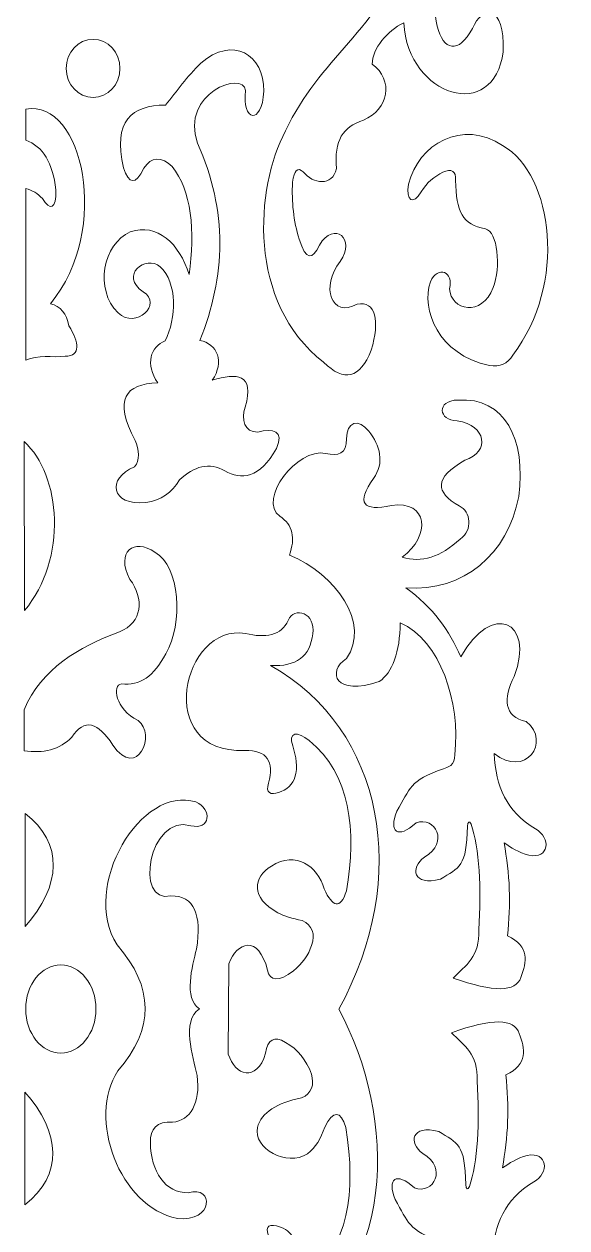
# Model space of a CAD drawing. Header units: centimetres. Extents: x -29 to 29, y -119 to 120.
# Drawn here: x -28.49 to -12.17, y -36.35 to -0.14 of the extents above; entities that cross this region are included whole.
import ezdxf

# ---------------------------------------------------------------- set-up
doc = ezdxf.new("R2010")
doc.units = ezdxf.units.CM
doc.header["$MEASUREMENT"] = 0
doc.layers.add('layer 1', color=7, linetype='Continuous')

msp = doc.modelspace()

# ---------------------------------------------------------------- linework, layer by layer
at = {"layer": 'layer 1', "color": 242, "lineweight": 9}
for centre, major_axis, ratio in [((-26.41447, -1.47648), (0, 0.87437), 0.92423116), ((-27.3845, -29.76766), (0, 1.3268), 0.79605065)]:
    msp.add_ellipse(centre, major_axis=major_axis, ratio=ratio, dxfattribs=at)
for points, knots in [([(-16.12385, 2.16664), (-15.94532, 2.58691), (-16.51877, 2.63678), (-16.70134, 2.34164), (-16.70134, 2.34164), (-17.9343, -0.38701), (-19.5867, -1.15542), (-20.63134, -3.35336), (-20.63134, -3.35336), (-21.53632, -5.07729), (-21.79551, -8.50431), (-19.48384, -10.31336), (-19.48384, -10.31336), (-18.86797, -10.92123), (-18.39005, -10.80122), (-18.0501, -9.95336), (-18.0501, -9.95336), (-17.78866, -9.06619), (-17.92243, -8.45975), (-18.47385, -8.56586), (-18.47385, -8.56586), (-19.25242, -9.00063), (-19.58588, -8.0424), (-18.98635, -7.28336), (-18.98635, -7.28336), (-18.50339, -6.60425), (-19.16059, -6.05629), (-19.61135, -6.78836), (-19.61135, -6.78836), (-19.81417, -7.24864), (-20.01597, -7.25946), (-20.21634, -6.61336), (-20.21634, -6.61336), (-20.38957, -6.06255), (-20.44978, -5.4905), (-20.41634, -4.90086), (-20.41634, -4.90086), (-20.37448, -4.54086), (-20.2678, -4.43586), (-20.09634, -4.58586), (-20.09634, -4.58586), (-19.80935, -4.95454), (-19.21777, -5.03725), (-19.09885, -4.49086), (-19.09885, -4.49086), (-19.16601, -3.63339), (-18.91737, -3.24196), (-18.2851, -3.03211), (-18.2851, -3.03211), (-17.52589, -2.70782), (-17.3663, -1.83111), (-18.02385, -1.34336), (-18.02385, -1.34336), (-18.01907, -0.87735), (-17.57694, -0.34928), (-17.07635, -0.10586), (-17.07635, -0.10586), (-16.94114, -2.35254), (-14.34542, -3.10391), (-14.08884, -0.97586), (-14.08884, -0.97586), (-14.0159, 0.48181), (-14.73691, 0.4058), (-15.00635, -0.27086), (-15.00635, -0.27086), (-15.42147, -1.05977), (-15.89899, -0.93453), (-16.06634, -0.20586), (-16.06634, -0.20586), (-16.23698, 0.57672), (-16.26592, 1.36702), (-16.12385, 2.16664)], [0, 0, 0, 0, 0.05263158, 0.05263158, 0.05263158, 0.05263158, 0.10526316, 0.10526316, 0.10526316, 0.10526316, 0.15789474, 0.15789474, 0.15789474, 0.15789474, 0.21052632, 0.21052632, 0.21052632, 0.21052632, 0.26315789, 0.26315789, 0.26315789, 0.26315789, 0.31578947, 0.31578947, 0.31578947, 0.31578947, 0.36842105, 0.36842105, 0.36842105, 0.36842105, 0.42105263, 0.42105263, 0.42105263, 0.42105263, 0.47368421, 0.47368421, 0.47368421, 0.47368421, 0.52631579, 0.52631579, 0.52631579, 0.52631579, 0.57894737, 0.57894737, 0.57894737, 0.57894737, 0.63157895, 0.63157895, 0.63157895, 0.63157895, 0.68421053, 0.68421053, 0.68421053, 0.68421053, 0.73684211, 0.73684211, 0.73684211, 0.73684211, 0.78947368, 0.78947368, 0.78947368, 0.78947368, 0.84210526, 0.84210526, 0.84210526, 0.84210526, 0.89473684, 0.89473684, 0.89473684, 0.89473684, 1, 1, 1, 1]), ([(-21.83234, -2.13536), (-21.94916, -3.07135), (-21.33746, -3.20579), (-21.27984, -2.15786), (-21.27984, -2.15786), (-21.26075, -1.05601), (-22.2323, -0.48189), (-23.17484, -1.32036), (-23.17484, -1.32036), (-23.59832, -1.71813), (-23.88484, -2.15869), (-24.23984, -2.57786), (-24.23984, -2.57786), (-25.24258, -2.58861), (-25.82938, -3.04166), (-25.50109, -4.46786), (-25.50109, -4.46786), (-25.34273, -4.95951), (-25.1404, -4.99599), (-24.88484, -4.48036), (-24.88484, -4.48036), (-24.67263, -4.13042), (-24.34171, -4.11292), (-24.03984, -4.42786), (-24.03984, -4.42786), (-23.45995, -5.11731), (-23.33958, -6.39337), (-23.52734, -7.67786), (-23.52734, -7.67786), (-23.8199, -6.73993), (-24.482, -6.11836), (-25.29484, -6.39286), (-25.29484, -6.39286), (-26.11336, -6.74967), (-26.38466, -8.12217), (-25.66484, -8.83036), (-25.66484, -8.83036), (-25.1077, -9.33958), (-24.32172, -8.56348), (-24.90609, -8.19411), (-24.90609, -8.19411), (-25.64159, -7.70526), (-24.83344, -7.07005), (-24.39484, -7.44411), (-24.39484, -7.44411), (-23.88172, -7.91525), (-23.89988, -8.99915), (-24.25155, -9.67081), (-24.25155, -9.67081), (-24.67369, -9.83418), (-24.8654, -10.37735), (-24.46984, -10.93536), (-24.46984, -10.93536), (-25.43726, -10.96407), (-25.81597, -11.42748), (-25.1453, -12.66581), (-25.1453, -12.66581), (-25.03737, -12.94736), (-24.98934, -13.26788), (-25.17234, -13.46286), (-25.17234, -13.46286), (-26.01332, -13.80933), (-25.88596, -14.63366), (-24.82609, -14.53661), (-24.82609, -14.53661), (-24.36639, -14.46959), (-24.04214, -14.2425), (-23.81484, -13.85536), (-23.81484, -13.85536), (-23.37674, -13.44208), (-22.92398, -13.30861), (-22.44984, -13.58411), (-22.44984, -13.58411), (-21.97361, -13.86103), (-21.39111, -13.81262), (-20.90359, -12.90911), (-20.90359, -12.90911), (-20.65799, -12.36878), (-21.01116, -12.29725), (-21.46484, -12.41411), (-21.46484, -12.41411), (-21.86175, -12.42849), (-21.97667, -12.03316), (-21.84234, -11.66286), (-21.84234, -11.66286), (-21.54396, -10.63839), (-22.09839, -10.63922), (-22.82984, -10.85286), (-22.82984, -10.85286), (-22.4527, -10.30412), (-22.67678, -9.75793), (-23.20484, -9.65536), (-23.20484, -9.65536), (-22.43447, -7.73734), (-22.35342, -5.7692), (-23.27984, -3.72786), (-23.27984, -3.72786), (-23.79178, -2.20882), (-21.89137, -1.53631), (-21.83234, -2.13536)], [0, 0, 0, 0, 0.03846154, 0.03846154, 0.03846154, 0.03846154, 0.07692308, 0.07692308, 0.07692308, 0.07692308, 0.11538462, 0.11538462, 0.11538462, 0.11538462, 0.15384615, 0.15384615, 0.15384615, 0.15384615, 0.19230769, 0.19230769, 0.19230769, 0.19230769, 0.23076923, 0.23076923, 0.23076923, 0.23076923, 0.26923077, 0.26923077, 0.26923077, 0.26923077, 0.30769231, 0.30769231, 0.30769231, 0.30769231, 0.34615385, 0.34615385, 0.34615385, 0.34615385, 0.38461538, 0.38461538, 0.38461538, 0.38461538, 0.42307692, 0.42307692, 0.42307692, 0.42307692, 0.46153846, 0.46153846, 0.46153846, 0.46153846, 0.5, 0.5, 0.5, 0.5, 0.53846154, 0.53846154, 0.53846154, 0.53846154, 0.57692308, 0.57692308, 0.57692308, 0.57692308, 0.61538462, 0.61538462, 0.61538462, 0.61538462, 0.65384615, 0.65384615, 0.65384615, 0.65384615, 0.69230769, 0.69230769, 0.69230769, 0.69230769, 0.73076923, 0.73076923, 0.73076923, 0.73076923, 0.76923077, 0.76923077, 0.76923077, 0.76923077, 0.80769231, 0.80769231, 0.80769231, 0.80769231, 0.84615385, 0.84615385, 0.84615385, 0.84615385, 0.88461538, 0.88461538, 0.88461538, 0.88461538, 0.92307692, 0.92307692, 0.92307692, 0.92307692, 1, 1, 1, 1]), ([(-28.43634, -2.70086), (-28.43634, -2.70086), (-28.43634, -3.63586), (-28.43634, -3.63586), (-28.43634, -3.63586), (-27.9254, -3.81873), (-27.62457, -4.31539), (-27.53384, -5.12586), (-27.53384, -5.12586), (-27.51177, -5.72664), (-27.70586, -5.76223), (-27.93634, -5.39086), (-27.93634, -5.39086), (-28.0811, -5.2354), (-28.24911, -5.13875), (-28.43634, -5.09086), (-28.43634, -5.09086), (-28.43634, -5.09086), (-28.43634, -10.25336), (-28.43634, -10.25336), (-28.43634, -10.25336), (-28.07297, -10.08151), (-27.64968, -10.17502), (-27.25634, -10.13586), (-27.25634, -10.13586), (-26.76676, -10.12361), (-26.8379, -9.72799), (-27.14134, -9.21586), (-27.14134, -9.21586), (-27.21105, -8.85199), (-27.39523, -8.63199), (-27.69384, -8.55586), (-27.69384, -8.55586), (-25.85735, -6.3044), (-26.72108, -2.39901), (-28.43634, -2.70086)], [0, 0, 0, 0, 0.1, 0.1, 0.1, 0.1, 0.2, 0.2, 0.2, 0.2, 0.3, 0.3, 0.3, 0.3, 0.4, 0.4, 0.4, 0.4, 0.5, 0.5, 0.5, 0.5, 0.6, 0.6, 0.6, 0.6, 0.7, 0.7, 0.7, 0.7, 0.8, 0.8, 0.8, 0.8, 1, 1, 1, 1]), ([(-14.61934, -6.29986), (-14.24859, -6.3818), (-14.14901, -7.46193), (-14.38684, -8.06986), (-14.38684, -8.06986), (-14.71313, -8.95461), (-15.66015, -8.76442), (-15.70184, -8.10236), (-15.70184, -8.10236), (-15.5561, -7.5902), (-16.05081, -7.39608), (-16.27435, -7.89236), (-16.27435, -7.89236), (-16.54896, -8.73271), (-16.06, -10.07202), (-14.49684, -10.41611), (-14.49684, -10.41611), (-14.18671, -10.46192), (-13.94787, -10.36502), (-13.79434, -10.09736), (-13.79434, -10.09736), (-12.16906, -7.96456), (-12.55895, -4.69088), (-14.10185, -3.79486), (-14.10185, -3.79486), (-15.30836, -2.9871), (-16.64376, -3.75189), (-16.92934, -4.95736), (-16.92934, -4.95736), (-17.01332, -5.45169), (-16.79248, -5.60456), (-16.54934, -5.18486), (-16.54934, -5.18486), (-16.38051, -4.90348), (-16.15197, -4.73184), (-15.90185, -4.59986), (-15.90185, -4.59986), (-15.632, -4.48178), (-15.50325, -4.56304), (-15.5156, -4.84361), (-15.5156, -4.84361), (-15.50113, -5.77487), (-15.31204, -6.18709), (-14.61934, -6.29986)], [0, 0, 0, 0, 0.08333333, 0.08333333, 0.08333333, 0.08333333, 0.16666667, 0.16666667, 0.16666667, 0.16666667, 0.25, 0.25, 0.25, 0.25, 0.33333333, 0.33333333, 0.33333333, 0.33333333, 0.41666667, 0.41666667, 0.41666667, 0.41666667, 0.5, 0.5, 0.5, 0.5, 0.58333333, 0.58333333, 0.58333333, 0.58333333, 0.66666667, 0.66666667, 0.66666667, 0.66666667, 0.75, 0.75, 0.75, 0.75, 0.83333333, 0.83333333, 0.83333333, 0.83333333, 1, 1, 1, 1]), ([(-20.5119, -16.11267), (-20.32644, -15.60386), (-20.40491, -15.20698), (-20.8019, -14.94517), (-20.8019, -14.94517), (-21.47304, -14.44807), (-20.28296, -12.88499), (-19.42816, -13.05517), (-19.42816, -13.05517), (-19.04668, -13.1467), (-18.78101, -13.06759), (-18.79435, -12.61561), (-18.79435, -12.61561), (-18.7886, -12.09847), (-18.43342, -11.99309), (-18.12684, -12.38936), (-18.12684, -12.38936), (-17.77761, -12.81295), (-17.64957, -13.34429), (-17.98265, -13.80713), (-17.98265, -13.80713), (-18.51777, -14.5612), (-18.30406, -14.80503), (-17.44684, -14.62686), (-17.44684, -14.62686), (-16.33801, -14.44672), (-16.24712, -15.54191), (-17.12685, -16.17811), (-17.12685, -16.17811), (-16.52951, -16.35822), (-15.97884, -16.17801), (-15.37684, -15.63186), (-15.37684, -15.63186), (-14.98831, -15.35952), (-15.05548, -14.80108), (-15.40684, -14.63436), (-15.40684, -14.63436), (-16.12495, -14.23876), (-16.17161, -13.78952), (-15.23685, -13.26186), (-15.23685, -13.26186), (-14.47003, -12.99489), (-14.58093, -12.22243), (-15.46684, -12.07436), (-15.46684, -12.07436), (-16.03224, -12.07501), (-16.10834, -11.45742), (-15.44435, -11.45186), (-15.44435, -11.45186), (-14.03536, -11.35909), (-13.39195, -12.6175), (-13.61684, -14.35398), (-13.61684, -14.35398), (-13.94893, -16.0865), (-15.26892, -17.22406), (-17.01185, -17.09898), (-17.01185, -17.09898), (-16.20852, -17.68391), (-15.6885, -18.38755), (-15.36231, -19.17241), (-15.36231, -19.17241), (-14.41744, -17.51429), (-13.13341, -18.07604), (-13.74981, -19.76529), (-13.74981, -19.76529), (-14.09451, -20.42726), (-14.06344, -20.97808), (-13.39482, -21.12029), (-13.39482, -21.12029), (-12.62648, -21.73766), (-13.42271, -22.84196), (-14.35684, -22.07936), (-14.35684, -22.07936), (-14.30814, -23.08713), (-13.99326, -23.81384), (-13.11684, -24.34936), (-13.11684, -24.34936), (-12.64423, -24.61561), (-12.68607, -25.26399), (-13.30934, -25.14436), (-13.30934, -25.14436), (-13.62648, -25.05422), (-13.84575, -24.91326), (-14.05934, -24.76937), (-14.05934, -24.76937), (-13.88676, -25.69278), (-13.84446, -26.62389), (-13.95934, -27.56436), (-13.95934, -27.56436), (-13.27382, -27.89281), (-13.37835, -28.3441), (-13.55184, -28.81687), (-13.55184, -28.81687), (-13.71799, -29.26964), (-14.35076, -29.26913), (-15.59184, -28.83686), (-15.59184, -28.83686), (-15.2131, -28.45686), (-14.77559, -28.20061), (-14.82184, -27.38437), (-14.82184, -27.38437), (-14.73711, -26.16674), (-14.80282, -24.90551), (-15.05184, -24.21187), (-15.05184, -24.21187), (-15.11025, -24.0955), (-15.14436, -24.12966), (-15.16185, -24.26686), (-15.16185, -24.26686), (-15.18179, -25.49362), (-15.39703, -25.51325), (-15.97434, -25.86686), (-15.97434, -25.86686), (-16.79161, -26.07953), (-16.89694, -25.52403), (-16.45434, -25.20187), (-16.45434, -25.20187), (-15.68866, -24.76449), (-16.1277, -23.94872), (-16.7061, -24.17277), (-16.7061, -24.17277), (-17.26232, -24.6687), (-17.52758, -24.44419), (-17.2836, -23.82026), (-17.2836, -23.82026), (-16.8761, -23.13527), (-16.91332, -22.90183), (-15.8786, -22.54026), (-15.8786, -22.54026), (-15.7601, -22.50971), (-15.53474, -22.44208), (-15.5356, -22.11811), (-15.5356, -22.11811), (-15.37217, -20.51574), (-15.96824, -18.69108), (-17.18185, -18.15186), (-17.18185, -18.15186), (-17.18648, -19.03129), (-17.4205, -19.64714), (-17.80934, -19.91936), (-17.80934, -19.91936), (-19.12642, -20.37411), (-19.4006, -19.62903), (-18.79684, -19.22686), (-18.79684, -19.22686), (-18.06089, -18.18499), (-19.12245, -16.67483), (-20.5119, -16.11267)], [0, 0, 0, 0, 0.02631579, 0.02631579, 0.02631579, 0.02631579, 0.05263158, 0.05263158, 0.05263158, 0.05263158, 0.07894737, 0.07894737, 0.07894737, 0.07894737, 0.10526316, 0.10526316, 0.10526316, 0.10526316, 0.13157895, 0.13157895, 0.13157895, 0.13157895, 0.15789474, 0.15789474, 0.15789474, 0.15789474, 0.18421053, 0.18421053, 0.18421053, 0.18421053, 0.21052632, 0.21052632, 0.21052632, 0.21052632, 0.23684211, 0.23684211, 0.23684211, 0.23684211, 0.26315789, 0.26315789, 0.26315789, 0.26315789, 0.28947368, 0.28947368, 0.28947368, 0.28947368, 0.31578947, 0.31578947, 0.31578947, 0.31578947, 0.34210526, 0.34210526, 0.34210526, 0.34210526, 0.36842105, 0.36842105, 0.36842105, 0.36842105, 0.39473684, 0.39473684, 0.39473684, 0.39473684, 0.42105263, 0.42105263, 0.42105263, 0.42105263, 0.44736842, 0.44736842, 0.44736842, 0.44736842, 0.47368421, 0.47368421, 0.47368421, 0.47368421, 0.5, 0.5, 0.5, 0.5, 0.52631579, 0.52631579, 0.52631579, 0.52631579, 0.55263158, 0.55263158, 0.55263158, 0.55263158, 0.57894737, 0.57894737, 0.57894737, 0.57894737, 0.60526316, 0.60526316, 0.60526316, 0.60526316, 0.63157895, 0.63157895, 0.63157895, 0.63157895, 0.65789474, 0.65789474, 0.65789474, 0.65789474, 0.68421053, 0.68421053, 0.68421053, 0.68421053, 0.71052632, 0.71052632, 0.71052632, 0.71052632, 0.73684211, 0.73684211, 0.73684211, 0.73684211, 0.76315789, 0.76315789, 0.76315789, 0.76315789, 0.78947368, 0.78947368, 0.78947368, 0.78947368, 0.81578947, 0.81578947, 0.81578947, 0.81578947, 0.84210526, 0.84210526, 0.84210526, 0.84210526, 0.86842105, 0.86842105, 0.86842105, 0.86842105, 0.89473684, 0.89473684, 0.89473684, 0.89473684, 0.92105263, 0.92105263, 0.92105263, 0.92105263, 0.94736842, 0.94736842, 0.94736842, 0.94736842, 1, 1, 1, 1]), ([(-28.48884, -12.70086), (-27.37729, -13.69175), (-27.17545, -16.2404), (-28.47884, -17.78586), (-28.47884, -17.78586), (-28.47884, -17.78586), (-28.48884, -12.70086), (-28.48884, -12.70086)], [0, 0, 0, 0, 0.33333333, 0.33333333, 0.33333333, 0.33333333, 1, 1, 1, 1]), ([(-28.48884, -20.76686), (-28.48884, -20.76686), (-28.48884, -21.99936), (-28.48884, -21.99936), (-28.48884, -21.99936), (-27.92872, -22.08946), (-27.40309, -21.96741), (-27.05634, -21.58936), (-27.05634, -21.58936), (-26.67597, -21.01711), (-26.26331, -21.13664), (-25.82384, -21.82936), (-25.82384, -21.82936), (-25.07824, -22.895), (-24.50391, -21.49023), (-25.06384, -21.09114), (-25.06384, -21.09114), (-25.74588, -20.75509), (-25.85554, -20.01451), (-25.56384, -19.99114), (-25.56384, -19.99114), (-25.0101, -20.05299), (-24.58424, -19.76177), (-24.23009, -19.08186), (-24.23009, -19.08186), (-23.70557, -18.16785), (-23.78514, -16.46139), (-24.55384, -16.02686), (-24.55384, -16.02686), (-25.1826, -15.58876), (-25.74273, -16.00775), (-25.31058, -16.84474), (-25.31058, -16.84474), (-24.86867, -17.42092), (-24.92849, -18.14675), (-25.62384, -18.42436), (-25.62384, -18.42436), (-26.86753, -18.88976), (-27.95578, -19.52501), (-28.48884, -20.76686)], [0, 0, 0, 0, 0.09090909, 0.09090909, 0.09090909, 0.09090909, 0.18181818, 0.18181818, 0.18181818, 0.18181818, 0.27272727, 0.27272727, 0.27272727, 0.27272727, 0.36363636, 0.36363636, 0.36363636, 0.36363636, 0.45454545, 0.45454545, 0.45454545, 0.45454545, 0.54545455, 0.54545455, 0.54545455, 0.54545455, 0.63636364, 0.63636364, 0.63636364, 0.63636364, 0.72727273, 0.72727273, 0.72727273, 0.72727273, 0.81818182, 0.81818182, 0.81818182, 0.81818182, 1, 1, 1, 1]), ([(-21.83384, -18.47086), (-21.23892, -18.62026), (-20.73848, -18.52824), (-20.55384, -18.08336), (-20.55384, -18.08336), (-20.36629, -17.6293), (-19.70792, -17.86811), (-19.80884, -18.48336), (-19.80884, -18.48336), (-19.88475, -19.1512), (-20.30275, -19.485), (-21.07634, -19.43336), (-21.07634, -19.43336), (-17.66059, -21.36412), (-16.84133, -25.81622), (-19.02635, -29.77336), (-19.02635, -29.77336), (-17.29625, -32.99001), (-17.12829, -37.87756), (-21.09134, -40.11586), (-21.09134, -40.11586), (-20.31523, -40.10654), (-19.81694, -40.38616), (-19.81384, -41.18086), (-19.81384, -41.18086), (-19.84463, -41.81377), (-20.45718, -41.85561), (-20.58884, -41.41586), (-20.58884, -41.41586), (-20.86989, -40.86153), (-21.66884, -41.03336), (-21.75884, -41.05836), (-21.75884, -41.05836), (-22.6541, -41.2349), (-23.67608, -40.25178), (-23.59134, -39.16586), (-23.59134, -39.16586), (-23.62815, -37.97012), (-22.95246, -37.57239), (-21.70884, -37.54836), (-21.70884, -37.54836), (-21.14462, -37.51068), (-21.00634, -37.13568), (-21.15384, -36.55836), (-21.15384, -36.55836), (-21.2342, -36.30367), (-21.12322, -36.21474), (-20.78134, -36.32586), (-20.78134, -36.32586), (-20.34152, -36.48203), (-20.20024, -36.92631), (-20.40884, -37.64587), (-20.40884, -37.64587), (-20.57141, -38.05201), (-20.37029, -38.16757), (-19.97884, -37.89586), (-19.97884, -37.89586), (-18.73328, -36.91006), (-18.50805, -35.28992), (-18.81135, -33.33586), (-18.81135, -33.33586), (-18.9807, -32.80992), (-19.19403, -32.80575), (-19.45134, -33.32336), (-19.45134, -33.32336), (-19.56318, -33.66133), (-19.7238, -33.94209), (-19.97134, -34.12086), (-19.97134, -34.12086), (-20.58926, -34.53404), (-21.6041, -33.95553), (-21.47384, -33.33086), (-21.47384, -33.33086), (-21.34987, -32.8828), (-20.89113, -32.58102), (-20.14428, -32.44469), (-20.14428, -32.44469), (-19.84518, -32.31145), (-19.75524, -32.04192), (-19.84957, -31.72365), (-19.84957, -31.72365), (-20.00348, -31.3031), (-20.25694, -30.98015), (-20.62884, -30.77337), (-20.62884, -30.77337), (-20.97549, -30.55908), (-21.16571, -30.68784), (-21.22634, -31.10086), (-21.22634, -31.10086), (-21.49646, -31.9864), (-22.15623, -31.7788), (-22.34884, -31.12336), (-22.34884, -31.12336), (-22.34884, -31.12336), (-22.32884, -28.40836), (-22.32884, -28.40836), (-22.32884, -28.40836), (-22.10055, -27.75374), (-21.43995, -27.51439), (-21.16884, -28.60211), (-21.16884, -28.60211), (-21.11392, -28.93758), (-20.82576, -28.96292), (-20.39134, -28.62086), (-20.39134, -28.62086), (-20.12027, -28.40144), (-19.94038, -28.14453), (-19.84383, -27.85336), (-19.84383, -27.85336), (-19.72199, -27.50227), (-19.82838, -27.25927), (-20.12384, -27.10586), (-20.12384, -27.10586), (-20.43316, -27.05038), (-20.66884, -26.96968), (-20.85884, -26.87336), (-20.85884, -26.87336), (-21.69192, -26.42685), (-21.59574, -25.80292), (-21.05384, -25.46836), (-21.05384, -25.46836), (-20.32156, -25.003), (-19.66145, -25.46158), (-19.46885, -26.15836), (-19.46885, -26.15836), (-19.21098, -26.69927), (-18.98337, -26.7916), (-18.79917, -26.21768), (-18.79917, -26.21768), (-18.48307, -24.40805), (-18.67595, -22.68581), (-19.91667, -21.69517), (-19.91667, -21.69517), (-20.26472, -21.40143), (-20.56021, -21.43096), (-20.41134, -21.85586), (-20.41134, -21.85586), (-20.31202, -22.17403), (-20.25118, -22.48982), (-20.34884, -22.79586), (-20.34884, -22.79586), (-20.39489, -23.179), (-21.34777, -23.58861), (-21.13759, -22.97586), (-21.13759, -22.97586), (-20.95144, -22.31645), (-21.18935, -21.98811), (-21.85134, -21.99086), (-21.85134, -21.99086), (-24.62711, -22.1083), (-23.7245, -18.14952), (-21.83384, -18.47086)], [0, 0, 0, 0, 0.02564103, 0.02564103, 0.02564103, 0.02564103, 0.05128205, 0.05128205, 0.05128205, 0.05128205, 0.07692308, 0.07692308, 0.07692308, 0.07692308, 0.1025641, 0.1025641, 0.1025641, 0.1025641, 0.12820513, 0.12820513, 0.12820513, 0.12820513, 0.15384615, 0.15384615, 0.15384615, 0.15384615, 0.17948718, 0.17948718, 0.17948718, 0.17948718, 0.20512821, 0.20512821, 0.20512821, 0.20512821, 0.23076923, 0.23076923, 0.23076923, 0.23076923, 0.25641026, 0.25641026, 0.25641026, 0.25641026, 0.28205128, 0.28205128, 0.28205128, 0.28205128, 0.30769231, 0.30769231, 0.30769231, 0.30769231, 0.33333333, 0.33333333, 0.33333333, 0.33333333, 0.35897436, 0.35897436, 0.35897436, 0.35897436, 0.38461538, 0.38461538, 0.38461538, 0.38461538, 0.41025641, 0.41025641, 0.41025641, 0.41025641, 0.43589744, 0.43589744, 0.43589744, 0.43589744, 0.46153846, 0.46153846, 0.46153846, 0.46153846, 0.48717949, 0.48717949, 0.48717949, 0.48717949, 0.51282051, 0.51282051, 0.51282051, 0.51282051, 0.53846154, 0.53846154, 0.53846154, 0.53846154, 0.56410256, 0.56410256, 0.56410256, 0.56410256, 0.58974359, 0.58974359, 0.58974359, 0.58974359, 0.61538462, 0.61538462, 0.61538462, 0.61538462, 0.64102564, 0.64102564, 0.64102564, 0.64102564, 0.66666667, 0.66666667, 0.66666667, 0.66666667, 0.69230769, 0.69230769, 0.69230769, 0.69230769, 0.71794872, 0.71794872, 0.71794872, 0.71794872, 0.74358974, 0.74358974, 0.74358974, 0.74358974, 0.76923077, 0.76923077, 0.76923077, 0.76923077, 0.79487179, 0.79487179, 0.79487179, 0.79487179, 0.82051282, 0.82051282, 0.82051282, 0.82051282, 0.84615385, 0.84615385, 0.84615385, 0.84615385, 0.87179487, 0.87179487, 0.87179487, 0.87179487, 0.8974359, 0.8974359, 0.8974359, 0.8974359, 0.92307692, 0.92307692, 0.92307692, 0.92307692, 0.94871795, 0.94871795, 0.94871795, 0.94871795, 1, 1, 1, 1]), ([(-23.47634, -24.25586), (-22.8846, -24.39565), (-22.82057, -23.76205), (-23.32634, -23.54086), (-23.32634, -23.54086), (-24.95776, -23.01564), (-26.80898, -26.07466), (-25.69384, -27.84087), (-25.69384, -27.84087), (-24.57951, -29.10573), (-24.57086, -30.36875), (-25.66793, -31.62992), (-25.66793, -31.62992), (-26.59909, -33.03436), (-25.63252, -35.72036), (-23.88134, -36.07086), (-23.88134, -36.07086), (-22.78941, -36.19182), (-22.76186, -35.05996), (-23.55384, -35.29336), (-23.55384, -35.29336), (-24.24403, -35.31469), (-24.68116, -34.64264), (-24.69134, -33.80086), (-24.69134, -33.80086), (-24.70264, -33.3659), (-24.49808, -33.13922), (-24.02634, -33.17586), (-24.02634, -33.17586), (-23.48921, -33.11879), (-23.18311, -32.60999), (-23.28634, -31.76837), (-23.28634, -31.76837), (-23.41384, -31.17337), (-23.77206, -30.15088), (-23.21884, -29.76586), (-23.21884, -29.76586), (-23.70169, -29.44061), (-23.43134, -28.48586), (-23.30634, -27.96836), (-23.30634, -27.96836), (-23.1404, -26.92969), (-23.36901, -26.36218), (-24.07384, -26.36336), (-24.07384, -26.36336), (-25.19433, -26.6483), (-24.73634, -23.88086), (-23.47634, -24.25586)], [0, 0, 0, 0, 0.07692308, 0.07692308, 0.07692308, 0.07692308, 0.15384615, 0.15384615, 0.15384615, 0.15384615, 0.23076923, 0.23076923, 0.23076923, 0.23076923, 0.30769231, 0.30769231, 0.30769231, 0.30769231, 0.38461538, 0.38461538, 0.38461538, 0.38461538, 0.46153846, 0.46153846, 0.46153846, 0.46153846, 0.53846154, 0.53846154, 0.53846154, 0.53846154, 0.61538462, 0.61538462, 0.61538462, 0.61538462, 0.69230769, 0.69230769, 0.69230769, 0.69230769, 0.76923077, 0.76923077, 0.76923077, 0.76923077, 0.84615385, 0.84615385, 0.84615385, 0.84615385, 1, 1, 1, 1]), ([(-28.45884, -23.89086), (-27.29392, -24.7783), (-27.3624, -26.06322), (-28.45884, -27.28337), (-28.45884, -27.28337), (-28.45884, -27.28337), (-28.45884, -23.89086), (-28.45884, -23.89086)], [0, 0, 0, 0, 0.33333333, 0.33333333, 0.33333333, 0.33333333, 1, 1, 1, 1]), ([(-20.5619, -43.20505), (-20.37644, -43.71386), (-20.45491, -44.11074), (-20.8519, -44.37255), (-20.8519, -44.37255), (-21.52304, -44.86965), (-20.33296, -46.43273), (-19.47816, -46.26255), (-19.47816, -46.26255), (-19.09668, -46.17102), (-18.83101, -46.25013), (-18.84435, -46.70211), (-18.84435, -46.70211), (-18.8386, -47.21925), (-18.48342, -47.32463), (-18.17684, -46.92836), (-18.17684, -46.92836), (-17.82761, -46.50477), (-17.69957, -45.97343), (-18.03265, -45.51059), (-18.03265, -45.51059), (-18.56777, -44.75652), (-18.35406, -44.51269), (-17.49684, -44.69086), (-17.49684, -44.69086), (-16.38801, -44.871), (-16.29712, -43.77581), (-17.17685, -43.13961), (-17.17685, -43.13961), (-16.57951, -42.9595), (-16.02884, -43.13971), (-15.42684, -43.68586), (-15.42684, -43.68586), (-15.03831, -43.9582), (-15.10548, -44.51664), (-15.45684, -44.68336), (-15.45684, -44.68336), (-16.17495, -45.07896), (-16.22161, -45.5282), (-15.28685, -46.05586), (-15.28685, -46.05586), (-14.52003, -46.32283), (-14.63093, -47.09529), (-15.51684, -47.24336), (-15.51684, -47.24336), (-16.08224, -47.24271), (-16.15834, -47.8603), (-15.49435, -47.86586), (-15.49435, -47.86586), (-14.08536, -47.95863), (-13.44195, -46.70022), (-13.66684, -44.96374), (-13.66684, -44.96374), (-13.99893, -43.23122), (-15.31892, -42.09366), (-17.06185, -42.21874), (-17.06185, -42.21874), (-16.25852, -41.63381), (-15.7385, -40.93017), (-15.41231, -40.14531), (-15.41231, -40.14531), (-14.46744, -41.80343), (-13.18341, -41.24168), (-13.79981, -39.55243), (-13.79981, -39.55243), (-14.14451, -38.89046), (-14.11344, -38.33964), (-13.44482, -38.19743), (-13.44482, -38.19743), (-12.67648, -37.58006), (-13.47271, -36.47576), (-14.40684, -37.23836), (-14.40684, -37.23836), (-14.35814, -36.23059), (-14.04326, -35.50388), (-13.16684, -34.96836), (-13.16684, -34.96836), (-12.69423, -34.70211), (-12.73607, -34.05373), (-13.35934, -34.17336), (-13.35934, -34.17336), (-13.67648, -34.2635), (-13.89575, -34.40446), (-14.10934, -34.54835), (-14.10934, -34.54835), (-13.93676, -33.62494), (-13.89446, -32.69383), (-14.00934, -31.75336), (-14.00934, -31.75336), (-13.32382, -31.42491), (-13.42835, -30.97362), (-13.60184, -30.50085), (-13.60184, -30.50085), (-13.76799, -30.04808), (-14.40076, -30.04859), (-15.64184, -30.48086), (-15.64184, -30.48086), (-15.2631, -30.86086), (-14.82559, -31.11711), (-14.87184, -31.93335), (-14.87184, -31.93335), (-14.78711, -33.15098), (-14.85282, -34.41221), (-15.10184, -35.10585), (-15.10184, -35.10585), (-15.16025, -35.22222), (-15.19436, -35.18806), (-15.21185, -35.05086), (-15.21185, -35.05086), (-15.23179, -33.8241), (-15.44703, -33.80447), (-16.02434, -33.45086), (-16.02434, -33.45086), (-16.84161, -33.23819), (-16.94694, -33.79369), (-16.50434, -34.11585), (-16.50434, -34.11585), (-15.73866, -34.55323), (-16.1777, -35.369), (-16.7561, -35.14495), (-16.7561, -35.14495), (-17.31232, -34.64902), (-17.57758, -34.87353), (-17.3336, -35.49746), (-17.3336, -35.49746), (-16.9261, -36.18245), (-16.96332, -36.41589), (-15.9286, -36.77746), (-15.9286, -36.77746), (-15.8101, -36.80801), (-15.58474, -36.87564), (-15.5856, -37.19961), (-15.5856, -37.19961), (-15.42217, -38.80198), (-16.01824, -40.62664), (-17.23185, -41.16586), (-17.23185, -41.16586), (-17.23648, -40.28643), (-17.4705, -39.67058), (-17.85934, -39.39836), (-17.85934, -39.39836), (-19.17642, -38.94361), (-19.4506, -39.68869), (-18.84684, -40.09086), (-18.84684, -40.09086), (-18.11089, -41.13273), (-19.17245, -42.64289), (-20.5619, -43.20505)], [0, 0, 0, 0, 0.02631579, 0.02631579, 0.02631579, 0.02631579, 0.05263158, 0.05263158, 0.05263158, 0.05263158, 0.07894737, 0.07894737, 0.07894737, 0.07894737, 0.10526316, 0.10526316, 0.10526316, 0.10526316, 0.13157895, 0.13157895, 0.13157895, 0.13157895, 0.15789474, 0.15789474, 0.15789474, 0.15789474, 0.18421053, 0.18421053, 0.18421053, 0.18421053, 0.21052632, 0.21052632, 0.21052632, 0.21052632, 0.23684211, 0.23684211, 0.23684211, 0.23684211, 0.26315789, 0.26315789, 0.26315789, 0.26315789, 0.28947368, 0.28947368, 0.28947368, 0.28947368, 0.31578947, 0.31578947, 0.31578947, 0.31578947, 0.34210526, 0.34210526, 0.34210526, 0.34210526, 0.36842105, 0.36842105, 0.36842105, 0.36842105, 0.39473684, 0.39473684, 0.39473684, 0.39473684, 0.42105263, 0.42105263, 0.42105263, 0.42105263, 0.44736842, 0.44736842, 0.44736842, 0.44736842, 0.47368421, 0.47368421, 0.47368421, 0.47368421, 0.5, 0.5, 0.5, 0.5, 0.52631579, 0.52631579, 0.52631579, 0.52631579, 0.55263158, 0.55263158, 0.55263158, 0.55263158, 0.57894737, 0.57894737, 0.57894737, 0.57894737, 0.60526316, 0.60526316, 0.60526316, 0.60526316, 0.63157895, 0.63157895, 0.63157895, 0.63157895, 0.65789474, 0.65789474, 0.65789474, 0.65789474, 0.68421053, 0.68421053, 0.68421053, 0.68421053, 0.71052632, 0.71052632, 0.71052632, 0.71052632, 0.73684211, 0.73684211, 0.73684211, 0.73684211, 0.76315789, 0.76315789, 0.76315789, 0.76315789, 0.78947368, 0.78947368, 0.78947368, 0.78947368, 0.81578947, 0.81578947, 0.81578947, 0.81578947, 0.84210526, 0.84210526, 0.84210526, 0.84210526, 0.86842105, 0.86842105, 0.86842105, 0.86842105, 0.89473684, 0.89473684, 0.89473684, 0.89473684, 0.92105263, 0.92105263, 0.92105263, 0.92105263, 0.94736842, 0.94736842, 0.94736842, 0.94736842, 1, 1, 1, 1]), ([(-28.47134, -35.65837), (-27.30642, -34.77093), (-27.3749, -33.48601), (-28.47134, -32.26586), (-28.47134, -32.26586), (-28.47134, -32.26586), (-28.47134, -35.65837), (-28.47134, -35.65837)], [0, 0, 0, 0, 0.33333333, 0.33333333, 0.33333333, 0.33333333, 1, 1, 1, 1])]:
    msp.add_open_spline(points, degree=3, knots=knots, dxfattribs=at)

doc.saveas('drawing.dxf')
